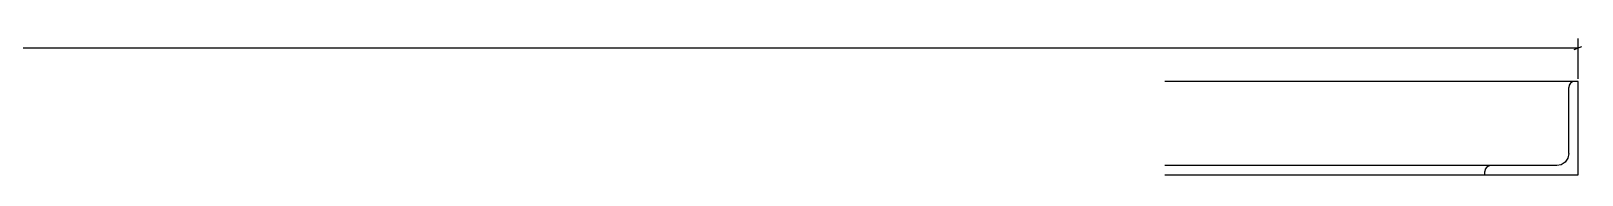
# Model space of a CAD drawing. Header units: millimetres. Extents: x 10 to 16158, y 4 to 182.
# Drawn here: x 14994 to 16158, y 59 to 167 of the extents above; entities that cross this region are included whole.
import ezdxf

# ---------------------------------------------------------------- set-up
doc = ezdxf.new("R2010")
doc.units = ezdxf.units.MM
doc.layers.add('MÅLSÆTNING', color=7, linetype='Continuous')
doc.layers.add('STÅL', color=7, linetype='Continuous')

msp = doc.modelspace()

# ---------------------------------------------------------------- linework, layer by layer
at = {"layer": 'MÅLSÆTNING', "color": 7, "linetype": 'Continuous'}
for p, q in [((13854.6, 154.2), (16154.6, 154.2)), ((16151.6, 153), (16157.6, 155.4)), ((16154.6, 131.2), (16154.6, 161.3))]:
    msp.add_line(p, q, dxfattribs=at)
at = {"layer": 'STÅL', "color": 2, "linetype": 'Continuous'}
for p, q in [((16154.6, 129.2), (15844.6, 129.2)), ((16150.4, 128.8), (16148.9, 127.8)), ((16152.1, 129.2), (16150.4, 128.8)), ((16154.6, 59.2), (16154.6, 129.2)), ((16147.9, 126.4), (16147.6, 124.7)), ((16147.6, 75.2), (16147.6, 124.7)), ((16148.9, 127.8), (16147.9, 126.4)), ((16146.9, 71.7), (16145, 68.8)), ((16147.6, 75.2), (16146.9, 71.7)), ((16089.1, 66.2), (15844.6, 66.2)), ((15844.6, 59.2), (16154.6, 59.2)), ((16084.9, 63.4), (16084.6, 61.7)), ((16084.6, 59.2), (16084.6, 61.7)), ((16085.9, 64.8), (16084.9, 63.4)), ((16087.4, 65.8), (16085.9, 64.8)), ((16089.1, 66.2), (16087.4, 65.8)), ((16138.6, 66.2), (16089.1, 66.2)), ((16142, 66.8), (16138.6, 66.2)), ((16145, 68.8), (16142, 66.8))]:
    msp.add_line(p, q, dxfattribs=at)

# ---------------------------------------------------------------- next in the draw order: wipeouts: each hides what was drawn before it
at = {"color": 0}
msp.add_wipeout([(15854.9, 155.7), (15854.9, 166.9), (14154.2, 166.9), (14154.2, 155.7)], dxfattribs=at).dxf.layer = 'MÅLSÆTNING'

doc.saveas('drawing.dxf')
